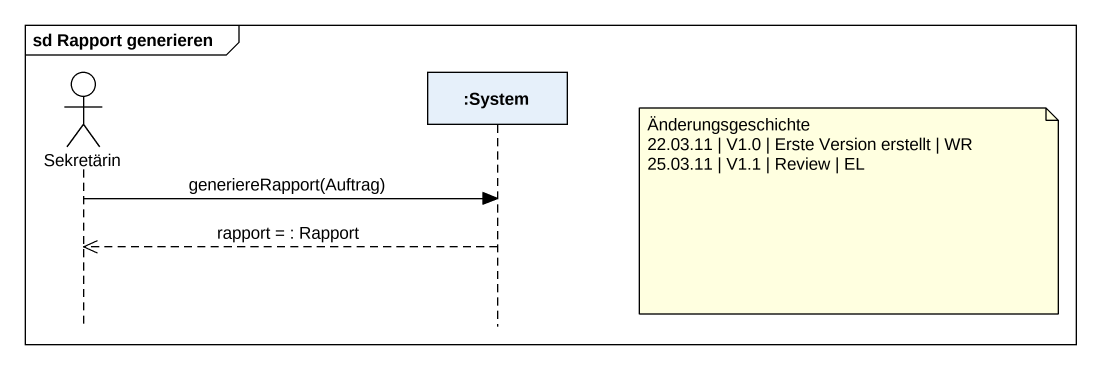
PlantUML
@startuml
mainframe sd Rapport generieren
hide footbox
actor Sekretärin
participant ":System" as System

Sekretärin -> System : generiereRapport(Auftrag)
note right of System
  Änderungsgeschichte
  22.03.11 | V1.0 | Erste Version erstellt | WR
  25.03.11 | V1.1 | Review | EL
end note
System -->> Sekretärin : rapport = : Rapport
@enduml
